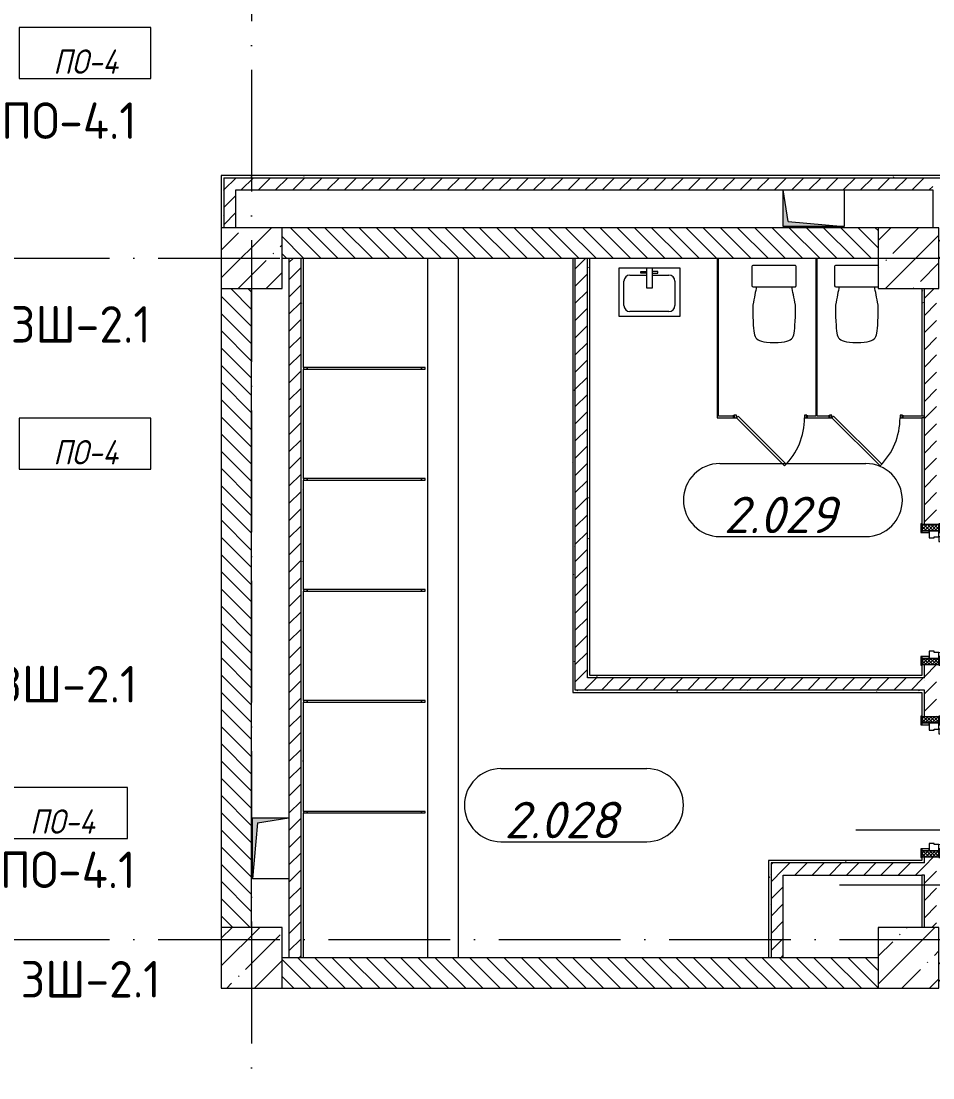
# Model space of a CAD drawing. Header units: millimetres. Extents: x -6467 to 106027, y -7090 to 195095.
# Drawn here: x 75855 to 83350, y 45194 to 53879 of the extents above; entities that cross this region are included whole.
import ezdxf

# ---------------------------------------------------------------- set-up
doc = ezdxf.new("R2010")
doc.units = ezdxf.units.MM
doc.linetypes.add('50_200_ШТРИХ_1Т_ш5_п1_п1_', pattern=[1400, 1000, -200, 0, -200])
for name, color, linetype, lineweight, true_color in [('A-AREA-IDEN-1', 7, 'Continuous', 9, 0xaaaaaa), ('A-DOOR-1', 7, 'Continuous', 5, 0xaaaaaa), ('A-DOOR-FRAM-1', 7, 'Continuous', 9, 0xaaaaaa), ('A-DOOR-OPNG-1', 7, 'Continuous', 30, 0xaaaaaa), ('A-GENM-1', 7, 'Continuous', 9, 0xaaaaaa), ('A-WALL-2', 7, 'Continuous', 5, 0xaaaaaa), ('A-WALL-FNSH-2', 7, 'Continuous', 5, 0xaaaaaa), ('I-WALL-1', 7, 'Continuous', 5, 0x787878), ('M-EQPM-1', 7, 'Continuous', 9, 0xaaaaaa), ('M-EQPM-2', 7, 'Continuous', 9, 0xe2e2e2), ('P-SANR-FIXT-1', 7, 'Continuous', 9, 0xaaaaaa), ('Оси-3', 7, '50_200_ШТРИХ_1Т_ш5_п1_п1_', 9, 0xaaaaaa)]:
    doc.layers.add(name, color=color, linetype=linetype, lineweight=lineweight, true_color=true_color)
for name, color, linetype, lineweight in [('A-DOOR', 7, 'Continuous', 9), ('A-DOOR-2', 7, 'Continuous', 5), ('A-DOOR-FRAM', 7, 'Continuous', 9), ('A-DOOR-FRAM-2', 7, 'Continuous', 5), ('A-FLOR-IDEN', 7, 'Continuous', 9), ('A-WALL', 7, 'Continuous', 5), ('A-WALL-FNSH-1', 7, 'Continuous', 5), ('A-WALL-IDEN', 7, 'Continuous', 9), ('I-WALL', 7, 'Continuous', 5), ('S-COLS', 7, 'Continuous', 9), ('S-COLS-1', 7, 'Continuous', 5)]:
    doc.layers.add(name, color=color, linetype=linetype, lineweight=lineweight)
doc.styles.add('GOST Common', font='', dxfattribs={"height": 300})
doc.styles.add('GOST Common_I', font='', dxfattribs={"width": 0.9, "height": 200})
doc.styles.add('ISOCPEUR_I', font='isocpeui.ttf', dxfattribs={"height": 300})
doc.styles.get('GOST Common').set_extended_font_data('GOST Common')
doc.styles.get('GOST Common_I').set_extended_font_data('GOST Common', italic=True)
pattern_1 = [(135, (0, 0), (-70.71068, -70.71068), [])]
pattern_2 = [(0, (0, 0), (406.4, 101.6), [6.706, -298.094, 6.706, -298.094, -1625.6]), (0, (0, 0), (406.4, 101.6), [-609.6, 6.706, -602.894, 6.706, -298.094, -711.2]), (0, (0, 0), (406.4, 101.6), [-1524, 6.706, -196.494, 6.706, -501.294]), (120, (152.4, 50.8), (-291.18818, 301.15272), [6.706, -298.094, 6.706, -298.094, -1625.6]), (120, (152.4, 50.8), (-291.18818, 301.15272), [-609.6, 6.706, -602.894, 6.706, -298.094, -711.2]), (120, (152.4, 50.8), (-291.18818, 301.15272), [-1524, 6.706, -196.494, 6.706, -501.294]), (240, (203.2, 254), (-115.21182, -402.75272), [6.706, -298.094, 6.706, -298.094, -1625.6]), (240, (203.2, 254), (-115.21182, -402.75272), [-609.6, 6.706, -602.894, 6.706, -298.094, -711.2]), (240, (203.2, 254), (-115.21182, -402.75272), [-1524, 6.706, -196.494, 6.706, -501.294])]
pattern_3 = [(45, (0, 0), (-70.71068, 70.71068), [])]

# ---------------------------------------------------------------- blocks, each defined once
blk = doc.blocks.new('BSC_Колонна _Прямоугольная - 500х500-V41-АИ_План этажа Радиаторы_2')
at = {"layer": 'S-COLS-1'}
h = blk.add_hatch(dxfattribs=at)
h.set_pattern_fill('FP_69', color=256, style=0, pattern_type=2)
h.set_pattern_definition([(45, (-83150, -51931.04), (-228.0985, 228.0985), []), (45, (-82921.9, -51931.04), (-228.0985, 228.0985), [403.225, -80.645, 6.706, -73.939])])
h.paths.add_polyline_path([(-178.4, -250), (250, -250), (250, 250), (-250, 250), (-250, -250)])
for p, q in [((250, 250), (-250, 250)), ((-250, 250), (-250, -250)), ((250, -250), (250, 250)), ((-250, -250), (250, -250))]:
    blk.add_line(p, q, dxfattribs=at)
blk = doc.blocks.new('BSC_Колонна _Прямоугольная - 500х500-V96-АИ_План этажа Радиаторы_2')
at = {"layer": 'S-COLS-1'}
h = blk.add_hatch(dxfattribs=at)
h.set_pattern_fill('FP_132', color=256, style=0, pattern_type=2)
h.set_pattern_definition([(45, (-83150, -46181.04), (-228.0985, 228.0985), []), (45, (-82921.9, -46181.04), (-228.0985, 228.0985), [403.225, -80.645, 6.706, -73.939])])
h.paths.add_polyline_path([(-250, -250), (250, -250), (250, 250), (-250, 250)])
for p, q in [((250, 250), (-250, 250)), ((-250, 250), (-250, -250)), ((250, -250), (250, 250)), ((-250, -250), (250, -250))]:
    blk.add_line(p, q, dxfattribs=at)
blk = doc.blocks.new('BSC_Колонна _Прямоугольная - 500х500-22407420-АИ_План этажа Радиаторы_2')
at = {"layer": 'S-COLS-1'}
h = blk.add_hatch(dxfattribs=at)
h.set_pattern_fill('FP_134', color=256, style=0, pattern_type=2)
h.set_pattern_definition([(45, (-77750, -51931.04), (-228.0985, 228.0985), []), (45, (-77521.9, -51931.04), (-228.0985, 228.0985), [403.225, -80.645, 6.706, -73.939])])
h.paths.add_polyline_path([(-250, -250), (250, -250), (250, 250), (-250, 250)])
for p, q in [((250, 250), (-250, 250)), ((-250, 250), (-250, -250)), ((250, -250), (250, 250)), ((-250, -250), (250, -250))]:
    blk.add_line(p, q, dxfattribs=at)
blk = doc.blocks.new('110_Дверь_СКБ_1Ст_Внутренняя - СОШ_Д-04_Дв_1150_900_x2100h_туалет для мальчиков_ туалет для девочек-25467990-АИ_План этажа Радиаторы_2')
at = {"layer": 'A-DOOR-2'}
h = blk.add_hatch(dxfattribs=at)
h.set_pattern_fill('FP_141', color=256, style=0, pattern_type=2)
h.set_pattern_definition([(135, (1751.41, 134.685), (-14.14214, -14.14214), []), (225, (1751.41, 134.685), (14.14214, -14.14214), [])])
h.paths.add_polyline_path([(587.5, -70), (587.5, 70), (537.5, 70), (537.5, -70)])
at = {"layer": 'A-DOOR-FRAM-2'}
h = blk.add_hatch(dxfattribs=at)
h.set_pattern_fill('FP_142', color=256, style=0, pattern_type=2)
h.set_pattern_definition([(45, (-371.384, 134.685), (-14.1421, 14.1421), []), (135, (-371.384, 134.685), (-14.1421, -14.1421), [])])
h.paths.add_polyline_path([(-512.5, 70), (-562.5, 70), (-562.5, -70), (-512.5, -70)])
at = {"layer": 'A-DOOR'}
for p, q in [((-462.5, 1020), (-462.5, 70)), ((-422.5, 1020), (-462.5, 1020)), ((-422.5, 70), (-422.5, 1020)), ((-462.5, 70), (-422.5, 70))]:
    blk.add_line(p, q, dxfattribs=at)
at = {"layer": 'A-DOOR-2'}
blk.add_arc((-462.5, 70), 950, 360, 90, dxfattribs=at)
at = {"layer": 'A-DOOR-FRAM'}
for p, q in [((-497.5, 78), (-567.5, 78)), ((-567.5, 78), (-567.5, 70)), ((-567.5, 70), (-497.5, 70)), ((-512.5, 70), (-562.5, 70)), ((-562.5, 70), (-562.5, -70)), ((-462.5, 70), (-512.5, 70)), ((-512.5, 70), (-512.5, -10)), ((-512.5, -70), (-512.5, 70)), ((-497.5, 70), (-512.5, 70)), ((-512.5, 70), (-512.5, 69)), ((-512.5, 69), (-497.5, 69)), ((-497.5, 70), (-497.5, 78)), ((-497.5, 69), (-497.5, 70)), ((-462.5, 30), (-462.5, 70)), ((-452.5, 30), (-462.5, 30)), ((-452.5, -10), (-452.5, 30)), ((487.5, 30), (477.5, 30)), ((477.5, 30), (477.5, -10)), ((487.5, 70), (487.5, 30)), ((537.5, 70), (487.5, 70)), ((592.5, 78), (522.5, 78)), ((522.5, 78), (522.5, 70)), ((537.5, 70), (522.5, 70)), ((522.5, 70), (522.5, 69)), ((522.5, 70), (592.5, 70)), ((522.5, 69), (537.5, 69)), ((537.5, -10), (537.5, 70)), ((587.5, 70), (537.5, 70)), ((537.5, 70), (537.5, -70)), ((537.5, 69), (537.5, 70)), ((587.5, -70), (587.5, 70)), ((592.5, 70), (592.5, 78)), ((-497.5, -70), (-567.5, -70)), ((-567.5, -70), (-567.5, -78)), ((-567.5, -78), (-497.5, -78)), ((-562.5, -70), (-512.5, -70)), ((-512.5, -10), (-452.5, -10)), ((-497.5, -10), (-512.5, -10)), ((-512.5, -10), (-512.5, -70)), ((-512.5, -70), (-497.5, -70)), ((-497.5, -70), (-497.5, -10)), ((-497.5, -78), (-497.5, -70)), ((477.5, -10), (537.5, -10)), ((537.5, -10), (522.5, -10)), ((522.5, -10), (522.5, -70)), ((522.5, -70), (537.5, -70)), ((592.5, -70), (522.5, -70)), ((522.5, -70), (522.5, -78)), ((522.5, -78), (592.5, -78)), ((537.5, -70), (537.5, -10)), ((537.5, -70), (587.5, -70)), ((592.5, -78), (592.5, -70))]:
    blk.add_line(p, q, dxfattribs=at)
blk = doc.blocks.new('BSC_Колонна _Прямоугольная - 500х500-V320-АИ_План этажа Радиаторы_2')
at = {"layer": 'S-COLS-1'}
h = blk.add_hatch(dxfattribs=at)
h.set_pattern_fill('FP_216', color=256, style=0, pattern_type=2)
h.set_pattern_definition([(45, (-77750, -46181.04), (-228.0985, 228.0985), []), (45, (-77521.9, -46181.04), (-228.0985, 228.0985), [403.225, -80.645, 6.706, -73.939])])
h.paths.add_polyline_path([(-250, -250), (250, -250), (250, 250), (-250, 250)])
for p, q in [((250, 250), (-250, 250)), ((-250, 250), (-250, -250)), ((250, -250), (250, 250)), ((-250, -250), (250, -250))]:
    blk.add_line(p, q, dxfattribs=at)
blk = doc.blocks.new('Канал вертикальный прямоугольный - Шахта - значок проема-24087364-АИ_План этажа Радиаторы_2')
at = {"layer": 'M-EQPM-2'}
blk.add_hatch(color=256, dxfattribs=at).paths.add_polyline_path([(-150, -250), (-110, 210), (150, 250), (-150, 250)])
at = {"layer": 'M-EQPM-1'}
for p, q in [((-150, -250), (-150, 250)), ((-150, 250), (150, 250)), ((-110, 210), (-150, -250)), ((-110, 210), (150, 250)), ((150, 250), (150, -250)), ((150, -250), (-150, -250))]:
    blk.add_line(p, q, dxfattribs=at)
blk = doc.blocks.new('SND_Унитаз_Santek_HEO - Santek HEO_ 365х635х785_ выпуск-прямой_ PN4_5_ Х-резьба НР DN15_ К-гл_кон_ П DN100-V346-АИ_План этажа Радиаторы_2')
at = {"layer": 'P-SANR-FIXT-1'}
for p, q in [((-182.5, -10), (-182.5, -165.8)), ((172.5, 0), (-172.5, 0)), ((-172.5, -175.8), (172.5, -175.8)), ((-175, -325.6), (-175, -423.4)), ((175, -423.4), (175, -325.6))]:
    blk.add_line(p, q, dxfattribs=at)
for centre, start, end in [((172.5, -10), 75.51111, 90), ((-172.5, -10), 90, 180), ((-172.5, -10), 105, 180), ((172.5, -10), 75.51111, 90), ((-172.5, -165.8), 180, 270), ((-172.5, -165.8), 180, 210), ((-172.5, -165.8), 240, 255), ((172.5, -165.8), 270, 284.48889), ((172.5, -165.8), 270, 284.48889)]:
    blk.add_arc(centre, 10, start, end, dxfattribs=at)
for points in [[(-145, -174.9), (-153.6, -214.5), (-163, -263.9), (-175, -325.6)], [(175, -325.6), (163, -263.9), (153.6, -214.5), (145, -174.9)]]:
    blk.add_open_spline(points, degree=3, dxfattribs=at)
for points, knots in [([(-175, -423.4), (-169.2, -526.5), (-168.1, -609.5), (-96, -631.3), (0, -634.5)], [0, 0, 0, 0, 0.2757876, 0.5440111, 0.5440111, 0.5440111, 0.5440111]), ([(0, -634.5), (96, -631.3), (168.1, -609.5), (169.2, -526.5), (175, -423.4)], [0, 0, 0, 0, 0.2682234, 0.5440111, 0.5440111, 0.5440111, 0.5440111])]:
    blk.add_open_spline(points, degree=3, knots=knots, dxfattribs=at)
blk = doc.blocks.new('SND_Унитаз_Santek_HEO - Santek HEO_ 365х635х785_ выпуск-прямой_ PN4_5_ Х-резьба НР DN15_ К-гл_кон_ П DN100-V347-АИ_План этажа Радиаторы_2')
at = {"layer": 'P-SANR-FIXT-1'}
for p, q in [((-182.5, -10), (-182.5, -165.8)), ((172.5, 0), (-172.5, 0)), ((182.5, -165.8), (182.5, -10)), ((-172.5, -175.8), (172.5, -175.8)), ((-175, -325.6), (-175, -423.4)), ((175, -423.4), (175, -325.6))]:
    blk.add_line(p, q, dxfattribs=at)
for centre, start, end in [((-172.5, -10), 90, 180), ((-172.5, -10), 105, 180), ((172.5, -10), 360, 90), ((172.5, -10), 45, 90), ((172.5, -10), 360, 30), ((-172.5, -165.8), 180, 270), ((-172.5, -165.8), 180, 210), ((172.5, -165.8), 270, 360), ((172.5, -165.8), 270, 315), ((172.5, -165.8), 330, 360), ((-172.5, -165.8), 240, 255)]:
    blk.add_arc(centre, 10, start, end, dxfattribs=at)
for points in [[(-145, -174.9), (-153.6, -214.5), (-163, -263.9), (-175, -325.6)], [(175, -325.6), (163, -263.9), (153.6, -214.5), (145, -174.9)]]:
    blk.add_open_spline(points, degree=3, dxfattribs=at)
for points, knots in [([(-175, -423.4), (-169.2, -526.5), (-168.1, -609.5), (-96, -631.3), (0, -634.5)], [0, 0, 0, 0, 0.2757876, 0.5440111, 0.5440111, 0.5440111, 0.5440111]), ([(0, -634.5), (96, -631.3), (168.1, -609.5), (169.2, -526.5), (175, -423.4)], [0, 0, 0, 0, 0.2682234, 0.5440111, 0.5440111, 0.5440111, 0.5440111])]:
    blk.add_open_spline(points, degree=3, knots=knots, dxfattribs=at)
blk = doc.blocks.new('SND_2D_Раковина1 - 400х300-17910372-АИ_План этажа Радиаторы_2')
at = {"layer": 'P-SANR-FIXT-1'}
for p, q in [((-250, -220), (-250, 180)), ((-250, 180), (250, 180)), ((-25, 180), (-25, 15)), ((25, 15), (25, 180)), ((250, 180), (250, -220)), ((-160, 120), (-25, 120)), ((-70, 150), (-25, 150)), ((-70, 135), (-70, 150)), ((-25, 135), (-70, 135)), ((70, 150), (25, 150)), ((25, 135), (70, 135)), ((25, 120), (160, 120)), ((70, 135), (70, 150)), ((-210, -130), (-210, 70)), ((-25, 15), (25, 15)), ((210, 70), (210, -130)), ((250, -220), (-250, -220)), ((160, -180), (-160, -180))]:
    blk.add_line(p, q, dxfattribs=at)
for centre, start, end in [((-160, 70), 90, 180), ((160, 70), 0, 90), ((-160, -130), 180, 270), ((160, -130), 270, 0)]:
    blk.add_arc(centre, 50, start, end, dxfattribs=at)
blk = doc.blocks.new('DOR_ДУ_распашная__1Ст_Прямоугольная2 - Вн_Д-9_ДДГ 600х1850h_С_у-29181152-АИ_План этажа Радиаторы_2')
at = {"layer": 'A-DOOR-1'}
for p, q in [((-116, 402), (-130.1, 387.8)), ((-130.1, 387.8), (265.9, -8.1)), ((280, 6), (-116, 402)), ((265.9, -8.1), (280, 6))]:
    blk.add_line(p, q, dxfattribs=at)
blk.add_arc((280, 6), 560, 135, 180, dxfattribs=at)
at = {"layer": 'A-DOOR-FRAM-1'}
for p, q in [((-280, 6), (-300, 6)), ((-280, -14), (-280, 6)), ((280, 6), (280, -14)), ((300, 6), (280, 6)), ((-300, -14), (-280, -14)), ((280, -14), (300, -14))]:
    blk.add_line(p, q, dxfattribs=at)
at = {"layer": 'A-DOOR-OPNG-1'}
for p, q in [((-300, 6), (-300, -14)), ((300, -14), (300, 6))]:
    blk.add_line(p, q, dxfattribs=at)
blk = doc.blocks.new('Канал вертикальный прямоугольный - Шахта - значок проема-24087344-АИ_План этажа Радиаторы_2')
at = {"layer": 'M-EQPM-2'}
blk.add_hatch(color=256, dxfattribs=at).paths.add_polyline_path([(-150, -250), (-110, 210), (150, 250), (-150, 250), (-150, 244.5)])
at = {"layer": 'M-EQPM-1'}
for p, q in [((-150, -250), (-150, 250)), ((-150, 250), (150, 250)), ((-110, 210), (-150, -250)), ((-110, 210), (150, 250)), ((150, 250), (150, -250)), ((150, -250), (-150, -250))]:
    blk.add_line(p, q, dxfattribs=at)
blk = doc.blocks.new('АР_Перемычка1 - АР_Перемычка-25468524-АИ_План этажа Радиаторы_2')
at = {"layer": 'A-GENM-1'}
blk.add_line((-300, -50), (-299, -50), dxfattribs=at)
blk = doc.blocks.new('SMP_ДушеваяПерегородка_P1 - Туалетная кабинка 5-29264494-АИ_План этажа Радиаторы_2')
at = {"layer": 'M-EQPM-1'}
for p, q in [((6, 1059.9), (-6, 1059.9)), ((-6, 1059.9), (-6, 1029.9)), ((6, 1029.9), (6, 1059.9)), ((6, 1029.9), (-6, 1029.9)), ((-6, 1029.9), (-6, 90)), ((-6, 1029.9), (6, 1029.9)), ((6, 90), (6, 1029.9)), ((-6, 90), (6, 90)), ((6, 90), (-6, 90)), ((-6, 90), (-6, 60)), ((6, 60), (6, 90)), ((-6, 60), (6, 60))]:
    blk.add_line(p, q, dxfattribs=at)
blk = doc.blocks.new('AAR_СКБ_Марка_помещения_1_5 ммп - Номер-27962133-АИ_План этажа Радиаторы_2')
at = {"layer": 'A-AREA-IDEN-1'}
for p, q in [((-2.987, 3), (3.013, 3)), ((-2.987, 0), (3.013, 0))]:
    blk.add_line(p, q, dxfattribs=at)
for centre, start, end in [((-2.987, 1.5), 90, 270), ((3.013, 1.5), 270, 90)]:
    blk.add_arc(centre, 1.5, start, end, dxfattribs=at)
blk = doc.blocks.new('AAR_СКБ_Марка_Перекрытия_1 мм - Марка пола-27961726-АИ_План этажа Радиаторы_2')
at = {"layer": 'A-FLOR-IDEN'}
for p, q in [((2.723, 2.101), (-2.69, 2.101)), ((-2.69, 2.101), (-2.69, 0)), ((2.723, 0), (2.723, 2.101)), ((-2.69, 0), (2.723, 0))]:
    blk.add_line(p, q, dxfattribs=at)

msp = doc.modelspace()

# ---------------------------------------------------------------- hatches: boundary and pattern name
at = {"layer": 'I-WALL'}
h = msp.add_hatch(dxfattribs=at)
h.set_pattern_fill('FP_4', color=256, style=0, pattern_type=2)
h.set_pattern_definition(pattern_3)
h.paths.add_polyline_path([(83350, 52491), (83350, 52591), (77520, 52591), (77520, 52491), (82556.3, 52491)])
h = msp.add_hatch(dxfattribs=at)
h.set_pattern_fill('FP_4', color=256, style=0, pattern_type=2)
h.set_pattern_definition(pattern_3)
h.paths.add_polyline_path([(77520, 52181), (77620, 52181), (77620, 52491), (77520, 52491)])
h = msp.add_hatch(dxfattribs=at)
h.set_pattern_fill('FP_2', color=256, style=0, pattern_type=2)
h.set_pattern_definition(pattern_1)
h.paths.add_polyline_path([(81588, 51931), (81720, 51931), (81720, 52181), (78000, 52181), (78000, 51931), (81576, 51931)])
h = msp.add_hatch(dxfattribs=at)
h.set_pattern_fill('FP_2', color=256, style=0, pattern_type=2)
h.set_pattern_definition(pattern_1)
h.paths.add_polyline_path([(88750, 51931), (88750, 52181), (83400, 52181), (83400, 51931), (87539.3, 51931)])
h.paths.add_polyline_path([(82556.3, 51931), (82900, 51931), (82900, 52181), (81720, 52181), (81720, 51931), (82400, 51931)])
h = msp.add_hatch(dxfattribs=at)
h.set_pattern_fill('FP_4', color=256, style=0, pattern_type=2)
h.set_pattern_definition(pattern_3)
h.paths.add_polyline_path([(78157, 49601), (78157, 51931), (78057, 51931), (78057, 49601)])
h = msp.add_hatch(dxfattribs=at)
h.set_pattern_fill('FP_4', color=256, style=0, pattern_type=2)
h.set_pattern_definition(pattern_3)
h.paths.add_polyline_path([(80510, 48381), (80510, 51931), (80410, 51931), (80410, 48381)])
h = msp.add_hatch(dxfattribs=at)
h.set_pattern_fill('FP_2', color=256, style=0, pattern_type=2)
h.set_pattern_definition(pattern_1)
h.paths.add_polyline_path([(77739.1, 46431), (77750, 46431), (77750, 51681), (77500, 51681), (77500, 46431)])
h = msp.add_hatch(dxfattribs=at)
h.set_pattern_fill('FP_4', color=256, style=0, pattern_type=2)
h.set_pattern_definition(pattern_3)
h.paths.add_polyline_path([(83280, 46431), (83380, 46431), (83380, 47011), (83280, 47011), (83280, 46861)])
h.paths.add_polyline_path([(83380, 48161), (83380, 48591), (83280, 48591), (83280, 48161)])
h.paths.add_polyline_path([(83280, 49741), (83380, 49741), (83380, 51681), (83280, 51681), (83280, 50371)])
h = msp.add_hatch(dxfattribs=at)
h.set_pattern_fill('FP_4', color=256, style=0, pattern_type=2)
h.set_pattern_definition(pattern_3)
h.paths.add_polyline_path([(78157, 46181), (78157, 49601), (78057, 49601), (78057, 46181)])
h = msp.add_hatch(dxfattribs=at)
h.set_pattern_fill('FP_4', color=256, style=0, pattern_type=2)
h.set_pattern_definition(pattern_3)
h.paths.add_polyline_path([(83280, 48381), (83280, 48481), (80510, 48481), (80510, 48381), (83260, 48381)])
h = msp.add_hatch(dxfattribs=at)
h.set_pattern_fill('FP_4', color=256, style=0, pattern_type=2)
h.set_pattern_definition(pattern_3)
h.paths.add_polyline_path([(82120, 46181), (82120, 46961), (82020, 46961), (82020, 46181)])
h = msp.add_hatch(dxfattribs=at)
h.set_pattern_fill('FP_4', color=256, style=0, pattern_type=2)
h.set_pattern_definition(pattern_3)
h.paths.add_polyline_path([(82120, 46861), (83280, 46861), (83280, 46961), (82120, 46961)])
h = msp.add_hatch(dxfattribs=at)
h.set_pattern_fill('FP_2', color=256, style=0, pattern_type=2)
h.set_pattern_definition(pattern_1)
h.paths.add_polyline_path([(88750, 45931), (88750, 46181), (86800, 46181), (86800, 45931), (86805, 45931)])
h.paths.add_polyline_path([(85645, 45931), (85650, 45931), (85650, 46181), (83400, 46178.8), (83400, 45931)])
h.paths.add_polyline_path([(82900, 45931), (82900, 46181), (78000, 46181), (78000, 45931), (82556.3, 45931)])
at = {"layer": 'I-WALL-1'}
h = msp.add_hatch(dxfattribs=at)
h.set_pattern_fill('FP_3', color=256, style=0, pattern_type=2)
h.set_pattern_definition(pattern_2)
h.paths.add_polyline_path([(82556.3, 52591), (83450, 52591), (83450, 52611), (77500, 52611), (77500, 52591), (81725.8, 52591)])
h = msp.add_hatch(dxfattribs=at)
h.set_pattern_fill('FP_3', color=256, style=0, pattern_type=2)
h.set_pattern_definition(pattern_2)
h.paths.add_polyline_path([(77520, 52181), (77520, 52591), (77500, 52591), (77500, 52181)])
h = msp.add_hatch(dxfattribs=at)
h.set_pattern_fill('FP_3', color=256, style=0, pattern_type=2)
h.set_pattern_definition(pattern_2)
h.paths.add_polyline_path([(78177, 49601), (78177, 51931), (78157, 51931), (78157, 49601)])
h = msp.add_hatch(dxfattribs=at)
h.set_pattern_fill('FP_3', color=256, style=0, pattern_type=2)
h.set_pattern_definition(pattern_2)
h.paths.add_polyline_path([(80410, 48361), (80410, 51931), (80390, 51931), (80390, 48361)])
h = msp.add_hatch(dxfattribs=at)
h.set_pattern_fill('FP_3', color=256, style=0, pattern_type=2)
h.set_pattern_definition(pattern_2)
h.paths.add_polyline_path([(80510, 48481), (80530, 48481), (80530, 51931), (80510, 51931), (80510, 50371)])
h = msp.add_hatch(dxfattribs=at)
h.set_pattern_fill('FP_3', color=256, style=0, pattern_type=2)
h.set_pattern_definition(pattern_2)
h.paths.add_polyline_path([(83280, 46431), (83280, 46861), (83260, 46861), (83260, 46431), (83272.6, 46431)])
h.paths.add_polyline_path([(83260, 46961), (83280, 46961), (83280, 47011), (83260, 47011), (83260, 46981)])
h.paths.add_polyline_path([(83260, 48161), (83280, 48161), (83280, 48381), (83260, 48381), (83260, 48166)])
h.paths.add_polyline_path([(83260, 48481), (83280, 48481), (83280, 48591), (83260, 48591), (83260, 48501)])
h.paths.add_polyline_path([(83260, 49741), (83280, 49741), (83280, 50619), (83260, 50619), (83260, 49746)])
h.paths.add_polyline_path([(83260, 50631), (83280, 50631), (83280, 51681), (83260, 51681), (83260, 51074.9)])
h = msp.add_hatch(dxfattribs=at)
h.set_pattern_fill('FP_3', color=256, style=0, pattern_type=2)
h.set_pattern_definition(pattern_2)
h.paths.add_polyline_path([(78177, 46181), (78177, 49601), (78157, 49601), (78157, 46181)])
h = msp.add_hatch(dxfattribs=at)
h.set_pattern_fill('FP_3', color=256, style=0, pattern_type=2)
h.set_pattern_definition(pattern_2)
h.paths.add_polyline_path([(83260, 48481), (83260, 48501), (80530, 48501), (80530, 48481), (82556.3, 48481)])
h = msp.add_hatch(dxfattribs=at)
h.set_pattern_fill('FP_3', color=256, style=0, pattern_type=2)
h.set_pattern_definition(pattern_2)
h.paths.add_polyline_path([(83260, 48361), (83260, 48381), (80410, 48381), (80410, 48361), (82556.3, 48361)])
h = msp.add_hatch(dxfattribs=at)
h.set_pattern_fill('FP_3', color=256, style=0, pattern_type=2)
h.set_pattern_definition(pattern_2)
h.paths.add_polyline_path([(82020, 46181), (82020, 46981), (82000, 46981), (82000, 46181)])
h = msp.add_hatch(dxfattribs=at)
h.set_pattern_fill('FP_3', color=256, style=0, pattern_type=2)
h.set_pattern_definition(pattern_2)
h.paths.add_polyline_path([(83260, 46961), (83260, 46981), (82020, 46981), (82020, 46961), (82556.3, 46961)])

# ---------------------------------------------------------------- linework, layer by layer
at = {"layer": 'A-WALL'}
for p, q in [((77520, 52591), (83450, 52591)), ((77520, 52591), (77520, 52181)), ((82900, 52181), (78000, 52181)), ((78000, 51931), (82900, 51931)), ((78157, 46181), (78157, 51931)), ((79197, 46181), (79197, 51931)), ((79447, 51931), (79447, 46181)), ((80410, 48381), (80410, 51931)), ((80510, 48481), (80510, 51931)), ((77500, 51681), (77500, 46431)), ((77750, 46431), (77750, 51681)), ((83280, 49741), (83280, 51681)), ((83280, 48481), (83280, 48591)), ((83280, 48481), (80510, 48481)), ((83280, 48381), (80410, 48381)), ((83280, 48161), (83280, 48381)), ((83280, 46961), (83280, 47011)), ((82020, 46961), (82020, 46181)), ((83280, 46961), (82020, 46961)), ((83280, 46861), (83260, 46861)), ((83280, 46431), (83280, 46861)), ((82900, 46181), (78000, 46181)), ((78000, 45931), (82900, 45931))]:
    msp.add_line(p, q, dxfattribs=at)
at = {"layer": 'A-WALL-2'}
for p, q in [((83280, 50631), (83260, 50631)), ((83280, 50619), (83260, 50619))]:
    msp.add_line(p, q, dxfattribs=at)
at = {"layer": 'A-WALL-FNSH-1'}
for p, q in [((83470, 52611), (77500, 52611)), ((77500, 52611), (77500, 52181)), ((77620, 52491), (83350, 52491)), ((77620, 52181), (77620, 52491)), ((83350, 52491), (83350, 52181)), ((78057, 51931), (78057, 46181)), ((78177, 51031), (78177, 51931)), ((80390, 51931), (80390, 48361)), ((80530, 48501), (80530, 51931)), ((83260, 51681), (83260, 50631)), ((78177, 50119), (78177, 51019)), ((83260, 50619), (83260, 49746)), ((78177, 49207), (78177, 50107)), ((78177, 48295), (78177, 49195)), ((83260, 48586), (83260, 48501)), ((83260, 48501), (80530, 48501)), ((80390, 48361), (83260, 48361)), ((83260, 48361), (83260, 48166)), ((78177, 47383), (78177, 48283)), ((78177, 46181), (78177, 47371)), ((83260, 47006), (83260, 46981)), ((82000, 46981), (82000, 46181)), ((83260, 46981), (82000, 46981)), ((82120, 46181), (82120, 46861)), ((82120, 46861), (83260, 46861)), ((83260, 46861), (83260, 46431))]:
    msp.add_line(p, q, dxfattribs=at)
at = {"layer": 'A-WALL-FNSH-2'}
for p, q in [((81576, 51931), (81576, 50619)), ((81588, 50631), (81588, 51931)), ((82388, 51931), (82388, 50631)), ((82400, 50631), (82400, 51931)), ((81576, 50619), (81715, 50619)), ((81715, 50631), (81588, 50631)), ((82388, 50631), (82315, 50631)), ((82315, 50619), (82500, 50619)), ((82500, 50631), (82400, 50631)), ((83260, 50631), (83100, 50631)), ((83100, 50619), (83260, 50619))]:
    msp.add_line(p, q, dxfattribs=at)
at = {"layer": 'Оси-3'}
for p, q in [((77750, 91281), (77750, 9331)), ((68580.7, 51931), (104718, 51931)), ((104718, 47231), (82581.2, 47231)), ((82581.2, 46781), (104718, 46781)), ((68580.7, 46331), (90318.8, 46331))]:
    msp.add_line(p, q, dxfattribs=at)

# ---------------------------------------------------------------- block references
at = {"layer": 'A-AREA-IDEN-1', "xscale": 199.9999999999999, "yscale": 199.9999999999999, "zscale": 199.9999999999999}
for p in [(82196.7, 49642.6), (80396.7, 47135.2)]:
    msp.add_blockref('AAR_СКБ_Марка_помещения_1_5 ммп - Номер-27962133-АИ_План этажа Радиаторы_2', p, dxfattribs=at)
at = {"layer": 'A-DOOR-1', "rotation": 180}
for p in [(82015, 50625), (82800, 50625)]:
    msp.add_blockref('DOR_ДУ_распашная__1Ст_Прямоугольная2 - Вн_Д-9_ДДГ 600х1850h_С_у-29181152-АИ_План этажа Радиаторы_2', p, dxfattribs=at)
at = {"layer": 'A-DOOR-2', "rotation": 270}
for p in [(83330, 49178.5), (83330, 47598.5)]:
    msp.add_blockref('110_Дверь_СКБ_1Ст_Внутренняя - СОШ_Д-04_Дв_1150_900_x2100h_туалет для мальчиков_ туалет для девочек-25467990-АИ_План этажа Радиаторы_2', p, dxfattribs=at)
at = {"layer": 'A-FLOR-IDEN', "xscale": 199.9999999999999, "yscale": 199.9999999999999, "zscale": 199.9999999999999}
for p in [(76375.7, 53406), (76375.7, 50195.5), (76184.1, 47160.7)]:
    msp.add_blockref('AAR_СКБ_Марка_Перекрытия_1 мм - Марка пола-27961726-АИ_План этажа Радиаторы_2', p, dxfattribs=at)
at = {"layer": 'A-GENM-1', "rotation": 270}
for p in [(83330, 49741), (83330, 48161)]:
    msp.add_blockref('АР_Перемычка1 - АР_Перемычка-25468524-АИ_План этажа Радиаторы_2', p, dxfattribs=at)
at = {"layer": 'M-EQPM-1'}
for name, p, rotation in [('Канал вертикальный прямоугольный - Шахта - значок проема-24087344-АИ_План этажа Радиаторы_2', (82370.3, 52341), 89.99999999999868), ('SMP_ДушеваяПерегородка_P1 - Туалетная кабинка 5-29264494-АИ_План этажа Радиаторы_2', (78117, 51025), 269.9999999999999), ('SMP_ДушеваяПерегородка_P1 - Туалетная кабинка 5-29264494-АИ_План этажа Радиаторы_2', (78117, 50113), 269.9999999999999), ('SMP_ДушеваяПерегородка_P1 - Туалетная кабинка 5-29264494-АИ_План этажа Радиаторы_2', (78117, 49201), 269.9999999999999), ('SMP_ДушеваяПерегородка_P1 - Туалетная кабинка 5-29264494-АИ_План этажа Радиаторы_2', (78117, 48289), 269.9999999999999), ('SMP_ДушеваяПерегородка_P1 - Туалетная кабинка 5-29264494-АИ_План этажа Радиаторы_2', (78117, 47377), 269.9999999999999)]:
    msp.add_blockref(name, p, dxfattribs=dict(at, rotation=rotation))
msp.add_blockref('Канал вертикальный прямоугольный - Шахта - значок проема-24087364-АИ_План этажа Радиаторы_2', (77907, 47081), dxfattribs=at)
at = {"layer": 'P-SANR-FIXT-1'}
for name, p in [('SND_2D_Раковина1 - 400х300-17910372-АИ_План этажа Радиаторы_2', (81020, 51671)), ('SND_Унитаз_Santek_HEO - Santek HEO_ 365х635х785_ выпуск-прямой_ PN4_5_ Х-резьба НР DN15_ К-гл_кон_ П DN100-V347-АИ_План этажа Радиаторы_2', (82045, 51871)), ('SND_Унитаз_Santek_HEO - Santek HEO_ 365х635х785_ выпуск-прямой_ PN4_5_ Х-резьба НР DN15_ К-гл_кон_ П DN100-V346-АИ_План этажа Радиаторы_2', (82725, 51871))]:
    msp.add_blockref(name, p, dxfattribs=at)
at = {"layer": 'S-COLS'}
for name, p in [('BSC_Колонна _Прямоугольная - 500х500-22407420-АИ_План этажа Радиаторы_2', (77750, 51931)), ('BSC_Колонна _Прямоугольная - 500х500-V41-АИ_План этажа Радиаторы_2', (83150, 51931)), ('BSC_Колонна _Прямоугольная - 500х500-V320-АИ_План этажа Радиаторы_2', (77750, 46181)), ('BSC_Колонна _Прямоугольная - 500х500-V96-АИ_План этажа Радиаторы_2', (83150, 46181))]:
    msp.add_blockref(name, p, dxfattribs=at)

# ---------------------------------------------------------------- texts
at = {"layer": 'A-AREA-IDEN-1', "char_height": 300, "width": 952, "attachment_point": 8, "line_spacing_factor": 1.139951, "style": 'ISOCPEUR_I'}
for s, insert in [('\\pxqc,t8.46667,16.93333,25.4,33.86667,42.33333,50.8,59.26667,67.73333,76.2,84.66667,93.13333,101.6,110.06667,118.53333,127,135.46667,143.93333,152.4,160.86667,169.33333,177.8,186.26667,194.73333,203.2,211.66667,220.13333,228.6,237.06667,245.53333,254,262.46667,270.93333;{2.029}', (82093.4, 49670.8)), ('\\pxqc,t8.46667,16.93333,25.4,33.86667,42.33333,50.8,59.26667,67.73333,76.2,84.66667,93.13333,101.6,110.06667,118.53333,127,135.46667,143.93333,152.4,160.86667,169.33333,177.8,186.26667,194.73333,203.2,211.66667,220.13333,228.6,237.06667,245.53333,254,262.46667,270.93333;{2.028}', (80293.4, 47163.4))]:
    msp.add_mtext(s, dxfattribs=dict(at, insert=insert))
at = {"layer": 'A-FLOR-IDEN', "char_height": 200, "width": 572.4, "attachment_point": 5, "line_spacing_factor": 1.022766, "style": 'GOST Common_I'}
for insert in [(76385.9, 53545.8), (76385.9, 50335.3), (76194.4, 47300.5)]:
    msp.add_mtext('\\pxqc,t0.9,1.8,2.7,3.6,4.5,5.4,6.3,7.2,8.1,9,9.9,10.8,11.7,12.6,13.5,14.4,15.3,16.2,17.1,18,18.9,19.8,20.7,21.6,22.5,23.4,24.3,25.2,26.1,27,27.9,28.8;{ПО-4}', dxfattribs=dict(at, insert=insert))
at = {"layer": 'A-WALL-IDEN', "char_height": 300, "attachment_point": 2, "line_spacing_factor": 1.022766, "style": 'GOST Common'}
for s, insert, width in [('\\pxqc,t0.26667,0.53333,0.8,1.06667,1.33333,1.6,1.86667,2.13333,2.4,2.66667,2.93333,3.2,3.46667,3.73333,4,4.26667,4.53333,4.8,5.06667,5.33333,5.6,5.86667,6.13333,6.4,6.66667,6.93333,7.2,7.46667,7.73333,8,8.26667,8.53333;{ПО-4.1}', (76248, 53210.7), 1178), ('\\pxqc,t0.26667,0.53333,0.8,1.06667,1.33333,1.6,1.86667,2.13333,2.4,2.66667,2.93333,3.2,3.46667,3.73333,4,4.26667,4.53333,4.8,5.06667,5.33333,5.6,5.86667,6.13333,6.4,6.66667,6.93333,7.2,7.46667,7.73333,8,8.26667,8.53333;{ЗШ-2.1}', (76346.1, 51536.3), 1190), ('\\pxqc,t0.26667,0.53333,0.8,1.06667,1.33333,1.6,1.86667,2.13333,2.4,2.66667,2.93333,3.2,3.46667,3.73333,4,4.26667,4.53333,4.8,5.06667,5.33333,5.6,5.86667,6.13333,6.4,6.66667,6.93333,7.2,7.46667,7.73333,8,8.26667,8.53333;{ЗШ-2.1}', (76235.2, 48579.1), 1190), ('\\pxqc,t0.26667,0.53333,0.8,1.06667,1.33333,1.6,1.86667,2.13333,2.4,2.66667,2.93333,3.2,3.46667,3.73333,4,4.26667,4.53333,4.8,5.06667,5.33333,5.6,5.86667,6.13333,6.4,6.66667,6.93333,7.2,7.46667,7.73333,8,8.26667,8.53333;{ПО-4.1}', (76238.2, 47054.1), 1178), ('\\pxqc,t0.26667,0.53333,0.8,1.06667,1.33333,1.6,1.86667,2.13333,2.4,2.66667,2.93333,3.2,3.46667,3.73333,4,4.26667,4.53333,4.8,5.06667,5.33333,5.6,5.86667,6.13333,6.4,6.66667,6.93333,7.2,7.46667,7.73333,8,8.26667,8.53333;{ЗШ-2.1}', (76426.8, 46154.5), 1190)]:
    msp.add_mtext(s, dxfattribs=dict(at, insert=insert, width=width))

doc.saveas('drawing.dxf')
